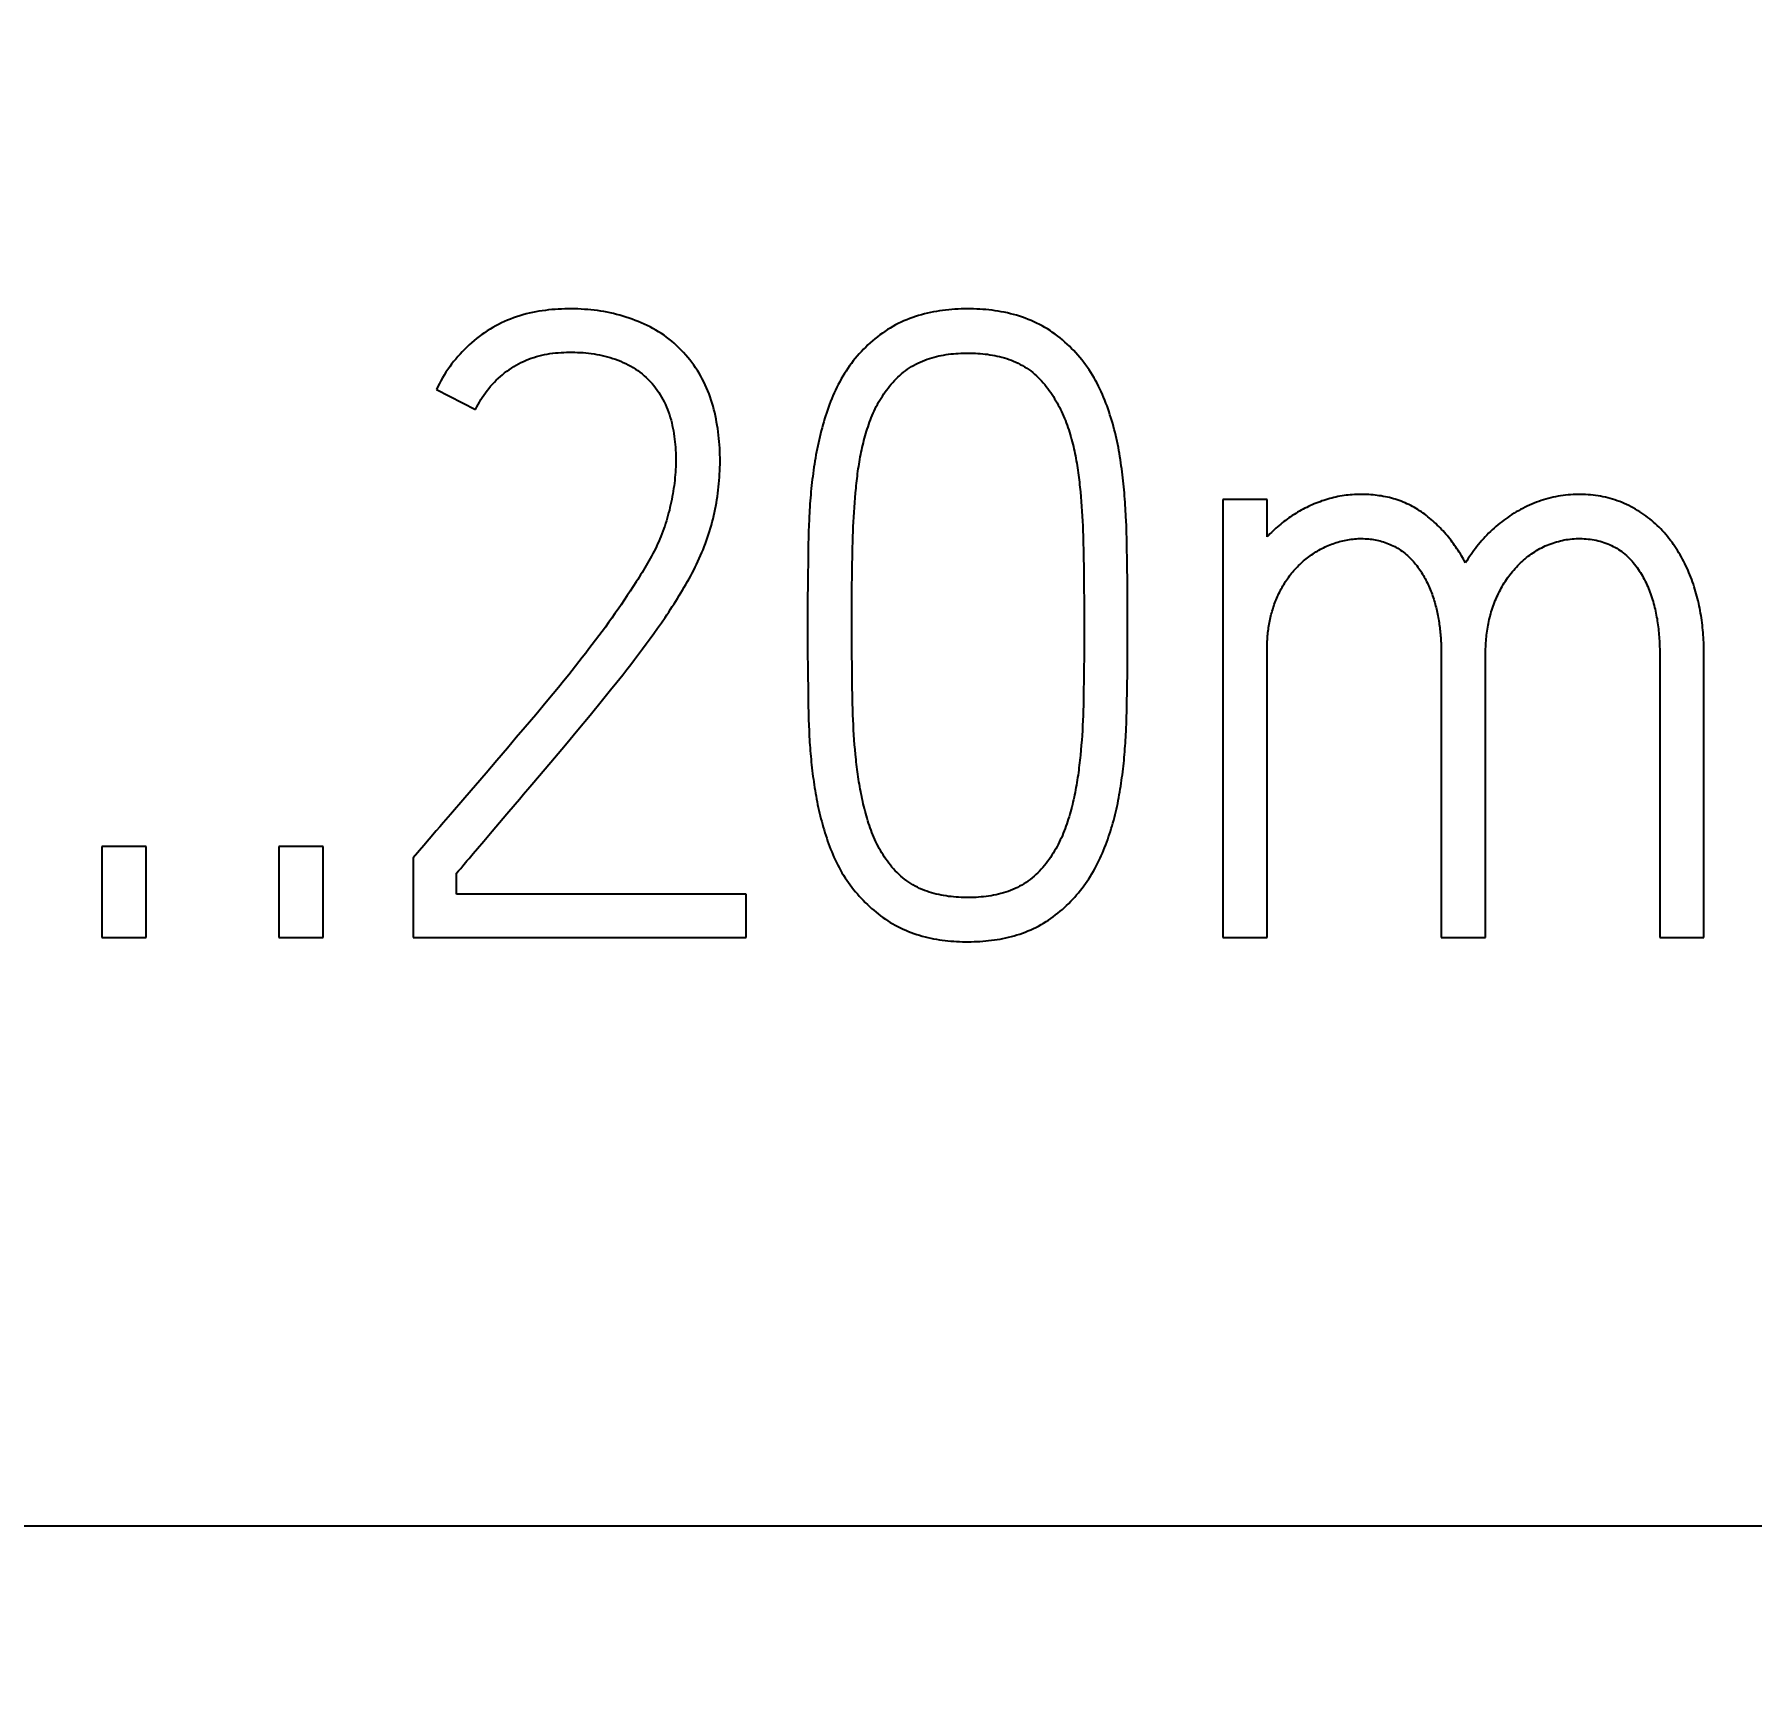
# Model space of a CAD drawing. Extents: x 0 to 420, y 0 to 297.
# Drawn here: x 129.882 to 134.553, y 158.083 to 162.617 of the extents above; entities that cross this region are included whole.
import ezdxf
from ezdxf.enums import TextEntityAlignment as Align

# ---------------------------------------------------------------- set-up
doc = ezdxf.new("R2010")
doc.units = 0
doc.header["$LTSCALE"] = 23.1
for name, color, linetype in [('10000_FRONT', 7, 'CONTINUOUS'), ('10100_DIM_FRONT', 7, 'CONTINUOUS'), ('10500_FRONT_LABELING', 7, 'CONTINUOUS')]:
    doc.layers.add(name, color=color, linetype=linetype)
doc.dimstyles.get("Standard").update_dxf_attribs({"dimtxt": 2.5, "dimasz": 2.5, "dimexe": 1.25, "dimexo": 0.625, "dimtad": 1, "dimcen": 2.5, "dimazin": 3, "dimtfac": 1, "dimtmove": 0, "dimatfit": 3})

# ---------------------------------------------------------------- blocks, each defined once
blk = doc.blocks.new('*D0')
at = {"layer": '10100_DIM_FRONT', "linetype": 'CONTINUOUS'}
for p, q in [((147.4005, 192.5601), (147.4005, 130.0621)), ((103.9005, 151.5111), (103.9005, 130.0621)), ((103.9005, 132.0621), (125.6505, 132.0621)), ((147.4005, 132.0621), (125.6505, 132.0621))]:
    blk.add_line(p, q, dxfattribs=at)
for points in [[(107.4005, 132.5621), (103.9005, 132.0621), (107.4005, 131.5621)], [(143.9005, 131.5621), (147.4005, 132.0621), (143.9005, 132.5621)]]:
    blk.add_solid(points, dxfattribs=at)
blk.add_text('43,5', height=3.5, dxfattribs=at).set_placement((121.6172, 132.9371), (131.3672, 132.9371), align=Align.FIT)
blk = doc.blocks.new('*D1')
at = {"layer": '10100_DIM_FRONT', "linetype": 'CONTINUOUS'}
for p, q in [((111.900486, 192.560113), (111.900486, 137.865388)), ((147.400486, 192.560113), (147.400486, 137.865388)), ((111.900486, 139.865388), (129.650486, 139.865388)), ((147.400486, 139.865388), (129.650486, 139.865388))]:
    blk.add_line(p, q, dxfattribs=at)
for points in [[(115.400486, 140.365388), (111.900486, 139.865388), (115.400486, 139.365388)], [(143.900486, 139.365388), (147.400486, 139.865388), (143.900486, 140.365388)]]:
    blk.add_solid(points, dxfattribs=at)
blk.add_text('35,5', height=3.5, dxfattribs=at).set_placement((125.819828, 140.740388), (135.319828, 140.740388), align=Align.FIT)

msp = doc.modelspace()

# ---------------------------------------------------------------- linework, layer by layer
at = {"layer": '10000_FRONT', "color": 7, "linetype": 'CONTINUOUS'}
msp.add_line((111.9005, 158.5611), (147.4005, 158.5611), dxfattribs=at)
at = {"layer": '10500_FRONT_LABELING', "color": 7, "linetype": 'CONTINUOUS'}
for p, q in [((130.9758, 161.6513), (131.0819, 161.597)), ((132.7255, 161.3857), (132.7268, 161.3725)), ((132.1121, 161.3306), (132.1131, 161.3437)), ((132.1131, 161.3437), (132.1141, 161.3568)), ((132.1141, 161.3568), (132.1153, 161.3699)), ((132.7268, 161.3725), (132.728, 161.3594)), ((132.728, 161.3594), (132.7291, 161.3462)), ((132.7291, 161.3462), (132.7301, 161.3331)), ((132.7301, 161.3331), (132.731, 161.3199)), ((133.1144, 161.3518), (133.1144, 160.1611)), ((133.2346, 161.3518), (133.1144, 161.3518)), ((133.2346, 161.2504), (133.2346, 161.3518)), ((132.1091, 161.2781), (132.1097, 161.2912)), ((132.1097, 161.2912), (132.1104, 161.3043)), ((132.1104, 161.3043), (132.1112, 161.3175)), ((132.1112, 161.3175), (132.1121, 161.3306)), ((132.731, 161.3199), (132.7318, 161.3067)), ((132.7318, 161.3067), (132.7325, 161.2934)), ((132.7325, 161.2934), (132.7331, 161.2802)), ((132.8519, 161.2789), (132.8513, 161.2955)), ((131.9872, 161.2479), (131.9868, 161.2312)), ((131.9876, 161.2646), (131.9872, 161.2479)), ((131.9882, 161.2814), (131.9876, 161.2646)), ((132.1077, 161.2387), (132.1081, 161.2518)), ((132.1081, 161.2518), (132.1085, 161.265)), ((132.1085, 161.265), (132.1091, 161.2781)), ((132.7331, 161.2802), (132.7337, 161.267)), ((132.7337, 161.267), (132.7342, 161.2537)), ((132.7342, 161.2537), (132.7348, 161.2338)), ((132.8524, 161.2624), (132.8519, 161.2789)), ((132.8529, 161.2458), (132.8524, 161.2624)), ((132.8534, 161.2209), (132.8529, 161.2458)), ((131.9862, 161.1977), (131.9855, 161.1307)), ((131.9868, 161.2312), (131.9862, 161.1977)), ((132.1063, 161.173), (132.1068, 161.1993)), ((132.1068, 161.1993), (132.1072, 161.219)), ((132.1072, 161.219), (132.1077, 161.2387)), ((132.7348, 161.2338), (132.7352, 161.214)), ((132.7352, 161.214), (132.7356, 161.1941)), ((132.7356, 161.1941), (132.7361, 161.1676)), ((132.8539, 161.1877), (132.8534, 161.2209)), ((132.1056, 161.1138), (132.106, 161.1467)), ((132.106, 161.1467), (132.1063, 161.173)), ((132.7361, 161.1676), (132.7365, 161.1344)), ((132.8546, 161.113), (132.8539, 161.1877)), ((131.5027, 161.1031), (131.4945, 161.0907)), ((131.5109, 161.1156), (131.5027, 161.1031)), ((131.5189, 161.1281), (131.5109, 161.1156)), ((131.9855, 161.1307), (131.9851, 161.072)), ((132.1054, 161.0875), (132.1056, 161.1138)), ((132.7365, 161.1344), (132.7367, 161.1079)), ((132.7367, 161.1079), (132.7369, 161.0814)), ((132.855, 161.0549), (132.8546, 161.113)), ((131.4693, 161.0538), (131.4608, 161.0416)), ((131.4778, 161.066), (131.4693, 161.0538)), ((131.4862, 161.0783), (131.4778, 161.066)), ((131.4945, 161.0907), (131.4862, 161.0783)), ((131.9851, 161.072), (131.985, 160.9958)), ((132.1052, 161.0283), (132.1053, 161.0612)), ((132.1053, 161.0612), (132.1054, 161.0875)), ((132.7369, 161.0814), (132.7371, 161.0549)), ((132.7371, 161.0549), (132.7371, 161.0284)), ((132.855, 161.0217), (132.855, 161.0549)), ((131.4348, 161.0053), (131.426, 160.9932)), ((131.4435, 161.0173), (131.4348, 161.0053)), ((131.4522, 161.0294), (131.4435, 161.0173)), ((131.4608, 161.0416), (131.4522, 161.0294)), ((131.5771, 161.0025), (131.5872, 161.0169)), ((131.5872, 161.0169), (131.5972, 161.0315)), ((132.1052, 160.9823), (132.1052, 161.0283)), ((132.7371, 161.0284), (132.7371, 160.9754)), ((132.8549, 160.9486), (132.855, 161.0217)), ((131.4083, 160.9694), (131.3993, 160.9575)), ((131.4172, 160.9813), (131.4083, 160.9694)), ((131.426, 160.9932), (131.4172, 160.9813)), ((131.5357, 160.9455), (131.5462, 160.9596)), ((131.5462, 160.9596), (131.5566, 160.9738)), ((131.5566, 160.9738), (131.5669, 160.9881)), ((131.5669, 160.9881), (131.5771, 161.0025)), ((131.985, 160.9958), (131.9851, 160.9412)), ((132.1053, 160.9552), (132.1052, 160.9823)), ((132.7371, 160.9754), (132.737, 160.9482)), ((131.3722, 160.9221), (131.363, 160.9104)), ((131.3813, 160.9339), (131.3722, 160.9221)), ((131.3903, 160.9457), (131.3813, 160.9339)), ((131.3993, 160.9575), (131.3903, 160.9457)), ((131.5038, 160.9034), (131.5145, 160.9173)), ((131.5145, 160.9173), (131.5251, 160.9314)), ((131.5251, 160.9314), (131.5357, 160.9455)), ((131.9851, 160.9412), (131.9855, 160.8866)), ((132.1055, 160.9282), (132.1053, 160.9552)), ((132.1057, 160.9012), (132.1055, 160.9282)), ((132.7368, 160.9211), (132.7366, 160.8939)), ((132.737, 160.9482), (132.7368, 160.9211)), ((132.8546, 160.8937), (132.8549, 160.9486)), ((133.2346, 160.1611), (133.2346, 160.9439)), ((133.7085, 160.9344), (133.7085, 160.1611)), ((133.8288, 160.1611), (133.8288, 160.9298)), ((134.3027, 160.9352), (134.3027, 160.1611)), ((134.423, 160.1611), (134.4229, 160.9365)), ((131.3353, 160.8756), (131.3213, 160.8583)), ((131.3446, 160.8872), (131.3353, 160.8756)), ((131.3538, 160.8988), (131.3446, 160.8872)), ((131.363, 160.9104), (131.3538, 160.8988)), ((131.4658, 160.8549), (131.4821, 160.8756)), ((131.4821, 160.8756), (131.493, 160.8894)), ((131.493, 160.8894), (131.5038, 160.9034)), ((131.9855, 160.8866), (131.9862, 160.8243)), ((132.1061, 160.8674), (132.1057, 160.9012)), ((132.1065, 160.8404), (132.1061, 160.8674)), ((132.7366, 160.8939), (132.7361, 160.86)), ((132.8539, 160.8308), (132.8546, 160.8937)), ((131.2929, 160.8239), (131.2739, 160.801)), ((131.3071, 160.841), (131.2929, 160.8239)), ((131.3213, 160.8583), (131.3071, 160.841)), ((131.4271, 160.8069), (131.4492, 160.8343)), ((131.4492, 160.8343), (131.4658, 160.8549)), ((131.9862, 160.8243), (131.9867, 160.7931)), ((132.1068, 160.8201), (132.1065, 160.8404)), ((132.1073, 160.7999), (132.1068, 160.8201)), ((132.7357, 160.8328), (132.7353, 160.8125)), ((132.7361, 160.86), (132.7357, 160.8328)), ((132.8534, 160.7994), (132.8539, 160.8308)), ((131.2739, 160.801), (131.2453, 160.7669)), ((131.3937, 160.766), (131.4271, 160.8069)), ((131.9867, 160.7931), (131.9872, 160.7698)), ((132.1078, 160.7796), (132.1073, 160.7999)), ((132.1083, 160.7661), (132.1078, 160.7796)), ((132.7345, 160.7785), (132.734, 160.765)), ((132.7349, 160.7921), (132.7345, 160.7785)), ((132.7353, 160.8125), (132.7349, 160.7921)), ((132.8525, 160.7602), (132.8529, 160.7759)), ((132.8529, 160.7759), (132.8534, 160.7994)), ((131.2167, 160.7328), (131.1927, 160.7044)), ((131.2453, 160.7669), (131.2167, 160.7328)), ((131.3262, 160.6848), (131.36, 160.7253)), ((131.36, 160.7253), (131.3937, 160.766)), ((131.9872, 160.7698), (131.9876, 160.7542)), ((131.9876, 160.7542), (131.9881, 160.7387)), ((131.9881, 160.7387), (131.9888, 160.7231)), ((132.1088, 160.7526), (132.1083, 160.7661)), ((132.1094, 160.7392), (132.1088, 160.7526)), ((132.1101, 160.7257), (132.1094, 160.7392)), ((132.1109, 160.7122), (132.1101, 160.7257)), ((132.7329, 160.7378), (132.7322, 160.7243)), ((132.7335, 160.7514), (132.7329, 160.7378)), ((132.734, 160.765), (132.7335, 160.7514)), ((132.852, 160.7445), (132.8525, 160.7602)), ((131.1927, 160.7044), (131.1687, 160.676)), ((131.2865, 160.6377), (131.3262, 160.6848)), ((132.1118, 160.6987), (132.1109, 160.7122)), ((132.1129, 160.6853), (132.1118, 160.6987)), ((132.114, 160.6718), (132.1129, 160.6853)), ((132.7293, 160.6836), (132.7281, 160.6701)), ((132.7304, 160.6972), (132.7293, 160.6836)), ((132.7313, 160.7107), (132.7304, 160.6972)), ((132.7322, 160.7243), (132.7313, 160.7107)), ((131.1398, 160.6421), (131.1108, 160.6082)), ((131.1687, 160.676), (131.1398, 160.6421)), ((132.1153, 160.6584), (132.114, 160.6718)), ((132.1167, 160.645), (132.1153, 160.6584)), ((131.1108, 160.6082), (131.0818, 160.5744)), ((131.0818, 160.5744), (131.0527, 160.5406)), ((131.1267, 160.4498), (131.1666, 160.4968)), ((131.1666, 160.4968), (131.1895, 160.5236)), ((131.1895, 160.5236), (131.2009, 160.5371)), ((130.9846, 160.462), (130.9749, 160.4507)), ((130.9943, 160.4732), (130.9846, 160.462)), ((131.104, 160.423), (131.1267, 160.4498)), ((130.0657, 160.4087), (130.0657, 160.1611)), ((130.1859, 160.4087), (130.0657, 160.4087)), ((130.1859, 160.1611), (130.1859, 160.4087)), ((130.5467, 160.4087), (130.5467, 160.1611)), ((130.6669, 160.4087), (130.5467, 160.4087)), ((130.6669, 160.1611), (130.6669, 160.4087)), ((130.9408, 160.4114), (130.9121, 160.378)), ((131.0755, 160.3894), (131.0869, 160.4028)), ((131.0869, 160.4028), (131.104, 160.423)), ((130.9121, 160.378), (130.9121, 160.1611)), ((131.0641, 160.3759), (131.0755, 160.3894)), ((131.03, 160.279), (131.03, 160.3356)), ((131.8176, 160.279), (131.03, 160.279)), ((131.8176, 160.1611), (131.8176, 160.279)), ((130.0657, 160.1611), (130.1859, 160.1611)), ((130.5467, 160.1611), (130.6669, 160.1611)), ((130.9121, 160.1611), (131.8176, 160.1611)), ((133.1144, 160.1611), (133.2346, 160.1611)), ((133.7085, 160.1611), (133.8288, 160.1611)), ((134.3027, 160.1611), (134.423, 160.1611))]:
    msp.add_line(p, q, dxfattribs=at)
for points in [[(131.5871, 161.8037), (131.5796, 161.8084), (131.5721, 161.8128), (131.5644, 161.8171), (131.5566, 161.8213), (131.5486, 161.8252), (131.5406, 161.829), (131.5324, 161.8326), (131.5242, 161.836), (131.5159, 161.8392), (131.5075, 161.8423), (131.4992, 161.8452), (131.4908, 161.848), (131.4823, 161.8506), (131.4738, 161.8531), (131.4653, 161.8554), (131.4568, 161.8576), (131.4482, 161.8596), (131.4395, 161.8614), (131.4309, 161.863), (131.4221, 161.8645), (131.4134, 161.8657), (131.4046, 161.8669), (131.3957, 161.8678), (131.3869, 161.8686), (131.378, 161.8692), (131.369, 161.8698), (131.3601, 161.8702), (131.3512, 161.8704), (131.3423, 161.8705), (131.3335, 161.8705), (131.3246, 161.8704), (131.3157, 161.8701), (131.3069, 161.8697), (131.2981, 161.8691), (131.2892, 161.8684), (131.2804, 161.8675), (131.2716, 161.8665), (131.2628, 161.8653), (131.2541, 161.8639), (131.2453, 161.8624), (131.2366, 161.8607), (131.2278, 161.8587), (131.2191, 161.8566), (131.2105, 161.8543), (131.2019, 161.8517), (131.1935, 161.849), (131.1851, 161.8461), (131.1768, 161.8429), (131.1686, 161.8396), (131.1605, 161.836), (131.1525, 161.8323), (131.1446, 161.8283), (131.1368, 161.8241), (131.129, 161.8198), (131.1214, 161.8152), (131.1138, 161.8105), (131.1063, 161.8055), (131.099, 161.8004), (131.0918, 161.7951), (131.0848, 161.7897), (131.0779, 161.7841), (131.0711, 161.7784), (131.0645, 161.7725), (131.058, 161.7665), (131.0517, 161.7603), (131.0455, 161.754), (131.0395, 161.7475), (131.0335, 161.7409), (131.0278, 161.7341), (131.0222, 161.7271), (131.0167, 161.7201), (131.0114, 161.7129), (131.0063, 161.7056), (131.0014, 161.6981), (130.9966, 161.6906), (130.9921, 161.683), (130.9877, 161.6752), (130.9836, 161.6674), (130.9796, 161.6594), (130.9758, 161.6513)], [(132.8513, 161.2955), (132.8509, 161.3038), (132.8505, 161.312), (132.85, 161.3203), (132.8495, 161.3286), (132.849, 161.3368), (132.8485, 161.3451), (132.8478, 161.3534), (132.8472, 161.3616), (132.8465, 161.3699), (132.8458, 161.3781), (132.845, 161.3864), (132.8441, 161.3946), (132.8433, 161.4028), (132.8423, 161.4111), (132.8414, 161.4193), (132.8404, 161.4275), (132.8393, 161.4358), (132.8382, 161.444), (132.837, 161.4522), (132.8358, 161.4604), (132.8344, 161.4686), (132.8331, 161.4768), (132.8316, 161.485), (132.8301, 161.4932), (132.8285, 161.5014), (132.8268, 161.5096), (132.825, 161.5177), (132.8231, 161.5259), (132.8212, 161.534), (132.8191, 161.5422), (132.817, 161.5503), (132.8147, 161.5585), (132.8124, 161.5666), (132.8099, 161.5747), (132.8074, 161.5827), (132.8048, 161.5907), (132.8021, 161.5987), (132.7993, 161.6066), (132.7963, 161.6145), (132.7933, 161.6223), (132.7901, 161.6301), (132.7868, 161.6378), (132.7834, 161.6455), (132.7799, 161.6531), (132.7762, 161.6607), (132.7723, 161.6682), (132.7683, 161.6756), (132.7641, 161.683), (132.7598, 161.6902), (132.7553, 161.6974), (132.7506, 161.7045), (132.7459, 161.7115), (132.741, 161.7183), (132.7359, 161.7251), (132.7308, 161.7317), (132.7255, 161.7382), (132.7201, 161.7446), (132.7146, 161.7509), (132.7089, 161.757), (132.7031, 161.7631), (132.6971, 161.769), (132.691, 161.7748), (132.6848, 161.7804), (132.6784, 161.7859), (132.6719, 161.7913), (132.6652, 161.7966), (132.6583, 161.8017), (132.6514, 161.8066), (132.6444, 161.8113), (132.6373, 161.8158), (132.6301, 161.8201), (132.6228, 161.8242), (132.6154, 161.8281), (132.6079, 161.8319), (132.6003, 161.8354), (132.5926, 161.8388), (132.5848, 161.842), (132.5769, 161.845), (132.569, 161.8478), (132.561, 161.8505), (132.5528, 161.853), (132.5447, 161.8553), (132.5364, 161.8574), (132.5282, 161.8593), (132.5199, 161.8611), (132.5116, 161.8627), (132.5033, 161.8642), (132.495, 161.8655), (132.4867, 161.8666), (132.4783, 161.8676), (132.4699, 161.8684), (132.4616, 161.8691), (132.4532, 161.8696), (132.4448, 161.8701), (132.4364, 161.8703), (132.4279, 161.8705), (132.4195, 161.8705), (132.411, 161.8705), (132.4025, 161.8702), (132.3941, 161.8699), (132.3856, 161.8694), (132.3772, 161.8688), (132.3688, 161.8681), (132.3604, 161.8672), (132.352, 161.8661), (132.3437, 161.8649), (132.3355, 161.8636), (132.3272, 161.8621), (132.319, 161.8604), (132.3109, 161.8586), (132.3028, 161.8566), (132.2947, 161.8544), (132.2867, 161.8521), (132.2787, 161.8496), (132.2707, 161.8469), (132.2628, 161.844), (132.255, 161.841), (132.2471, 161.8377), (132.2394, 161.8342), (132.2317, 161.8305), (132.2241, 161.8267), (132.2167, 161.8226), (132.2094, 161.8184), (132.2022, 161.814), (132.1951, 161.8094), (132.1882, 161.8047), (132.1814, 161.7997), (132.1747, 161.7947), (132.1681, 161.7894), (132.1616, 161.784), (132.1553, 161.7784), (132.149, 161.7727), (132.1429, 161.7668), (132.1369, 161.7607), (132.1311, 161.7546), (132.1254, 161.7483), (132.1199, 161.7419), (132.1145, 161.7354), (132.1092, 161.7288), (132.1041, 161.7221), (132.0991, 161.7153), (132.0943, 161.7084), (132.0896, 161.7014), (132.085, 161.6943), (132.0806, 161.6871), (132.0764, 161.6798), (132.0722, 161.6723), (132.0683, 161.6648), (132.0645, 161.6573), (132.0608, 161.6496), (132.0573, 161.642), (132.0539, 161.6343), (132.0507, 161.6265), (132.0476, 161.6187), (132.0446, 161.6109), (132.0417, 161.603), (132.0389, 161.5951), (132.0362, 161.5872), (132.0337, 161.5792), (132.0312, 161.5712), (132.0288, 161.5632), (132.0264, 161.5551), (132.0242, 161.547), (132.022, 161.5389), (132.0199, 161.5308), (132.0179, 161.5226)], [(131.5972, 161.0315), (131.6022, 161.0388), (131.6071, 161.0461), (131.612, 161.0535), (131.6168, 161.0608), (131.6217, 161.0683), (131.6264, 161.0757), (131.6312, 161.0832), (131.6359, 161.0907), (131.6405, 161.0982), (131.6451, 161.1058), (131.6496, 161.1134), (131.654, 161.1211), (131.6584, 161.1287), (131.6627, 161.1364), (131.6669, 161.1441), (131.671, 161.1519), (131.6751, 161.1597), (131.679, 161.1676), (131.6828, 161.1755), (131.6866, 161.1834), (131.6902, 161.1914), (131.6938, 161.1994), (131.6972, 161.2075), (131.7005, 161.2156), (131.7038, 161.2238), (131.7069, 161.232), (131.7099, 161.2403), (131.7128, 161.2486), (131.7156, 161.2569), (131.7183, 161.2654), (131.7208, 161.2738), (131.7232, 161.2824), (131.7255, 161.291), (131.7277, 161.2996), (131.7297, 161.3082), (131.7316, 161.3169), (131.7334, 161.3255), (131.7351, 161.3342), (131.7367, 161.3429), (131.7382, 161.3516), (131.7395, 161.3603), (131.7407, 161.369), (131.7419, 161.3777), (131.7429, 161.3864), (131.7438, 161.3951), (131.7445, 161.4039), (131.7452, 161.4126), (131.7457, 161.4214), (131.7462, 161.4302), (131.7465, 161.4389), (131.7467, 161.4477), (131.7468, 161.4565), (131.7468, 161.4653), (131.7466, 161.4741), (131.7463, 161.483), (131.7459, 161.4918), (131.7454, 161.5007), (131.7446, 161.5095), (131.7438, 161.5184), (131.7428, 161.5272), (131.7417, 161.536), (131.7404, 161.5448), (131.739, 161.5536), (131.7375, 161.5623), (131.7359, 161.571), (131.7341, 161.5797), (131.7322, 161.5883), (131.7301, 161.5969), (131.7278, 161.6055), (131.7253, 161.614), (131.7227, 161.6225), (131.7198, 161.6309), (131.7168, 161.6392), (131.7135, 161.6476), (131.71, 161.6558), (131.7063, 161.6639), (131.7024, 161.6719), (131.6983, 161.6798), (131.6941, 161.6876), (131.6897, 161.6952), (131.6851, 161.7028), (131.6803, 161.7102), (131.6753, 161.7174), (131.6701, 161.7245), (131.6647, 161.7315), (131.6591, 161.7383), (131.6533, 161.745), (131.6473, 161.7516), (131.6412, 161.7581), (131.635, 161.7645), (131.6286, 161.7708), (131.6221, 161.7768), (131.6154, 161.7827), (131.6086, 161.7883), (131.6016, 161.7937), (131.5944, 161.7988), (131.5871, 161.8037)], [(131.0819, 161.597), (131.0852, 161.6039), (131.0887, 161.6106), (131.0923, 161.6171), (131.0961, 161.6236), (131.1001, 161.6299), (131.1043, 161.6362), (131.1087, 161.6422), (131.1132, 161.6482), (131.1179, 161.6541), (131.1227, 161.6599), (131.1278, 161.6655), (131.1329, 161.671), (131.1383, 161.6764), (131.1438, 161.6816), (131.1494, 161.6866), (131.1551, 161.6915), (131.1609, 161.6962), (131.1669, 161.7008), (131.173, 161.7051), (131.1792, 161.7093), (131.1855, 161.7134), (131.192, 161.7172), (131.1986, 161.7209), (131.2053, 161.7244), (131.2122, 161.7277), (131.2191, 161.7308), (131.2261, 161.7336), (131.2331, 161.7362), (131.2402, 161.7386), (131.2474, 161.7408), (131.2547, 161.7427), (131.262, 161.7445), (131.2693, 161.7461), (131.2767, 161.7475), (131.2842, 161.7487), (131.2917, 161.7497), (131.2992, 161.7506), (131.3067, 161.7513), (131.3143, 161.7518), (131.3218, 161.7522), (131.3293, 161.7525), (131.3368, 161.7527), (131.3443, 161.7527), (131.3518, 161.7526), (131.3592, 161.7523), (131.3667, 161.752), (131.3742, 161.7515), (131.3816, 161.7508), (131.3891, 161.75), (131.3965, 161.7491), (131.404, 161.748), (131.4114, 161.7468), (131.4188, 161.7454), (131.4262, 161.7438), (131.4336, 161.7421), (131.441, 161.7402), (131.4483, 161.7381), (131.4555, 161.7359), (131.4626, 161.7334), (131.4697, 161.7308), (131.4767, 161.7281), (131.4836, 161.7251), (131.4904, 161.7219), (131.4971, 161.7185), (131.5038, 161.7149), (131.5103, 161.711), (131.5167, 161.7069), (131.523, 161.7027), (131.529, 161.6982), (131.5349, 161.6936), (131.5406, 161.6887), (131.5462, 161.6837), (131.5516, 161.6785), (131.5568, 161.6731), (131.5618, 161.6675), (131.5667, 161.6618), (131.5713, 161.6558), (131.5758, 161.6497), (131.5801, 161.6434), (131.5841, 161.637), (131.5879, 161.6305), (131.5916, 161.624), (131.595, 161.6173), (131.5982, 161.6105), (131.6013, 161.6036), (131.6042, 161.5966), (131.6068, 161.5895), (131.6092, 161.5823), (131.6115, 161.5751), (131.6135, 161.5678), (131.6154, 161.5606), (131.617, 161.5533), (131.6186, 161.5459), (131.6199, 161.5386), (131.6212, 161.5312), (131.6223, 161.5238), (131.6233, 161.5164), (131.6241, 161.5089), (131.6249, 161.5015), (131.6255, 161.494), (131.6259, 161.4865), (131.6263, 161.4789), (131.6265, 161.4714), (131.6266, 161.4639), (131.6265, 161.4563), (131.6264, 161.4488), (131.6262, 161.4413), (131.6259, 161.4338), (131.6254, 161.4264), (131.6249, 161.4189), (131.6242, 161.4115), (131.6235, 161.404), (131.6226, 161.3966), (131.6217, 161.3892), (131.6206, 161.3819), (131.6195, 161.3745), (131.6182, 161.3672), (131.6169, 161.3598), (131.6154, 161.3525), (131.6139, 161.3452), (131.6123, 161.3379), (131.6106, 161.3306), (131.6089, 161.3233), (131.607, 161.3161), (131.6051, 161.3088), (131.6031, 161.3016), (131.601, 161.2944), (131.5988, 161.2872), (131.5964, 161.28), (131.594, 161.2729), (131.5915, 161.2658), (131.5888, 161.2589), (131.586, 161.2519), (131.5832, 161.2451), (131.5802, 161.2382), (131.5771, 161.2315), (131.574, 161.2247), (131.5708, 161.2181), (131.5674, 161.2114), (131.564, 161.2048), (131.5606, 161.1983), (131.557, 161.1918), (131.5534, 161.1853), (131.5498, 161.1788), (131.5461, 161.1724), (131.5423, 161.166), (131.5385, 161.1596), (131.5347, 161.1533), (131.5308, 161.147), (131.5269, 161.1406), (131.5229, 161.1344), (131.5189, 161.1281)], [(132.1153, 161.3699), (132.1166, 161.383), (132.1172, 161.3896), (132.1179, 161.3961), (132.1187, 161.4027), (132.1195, 161.4092), (132.1203, 161.4158), (132.1211, 161.4223), (132.122, 161.4288), (132.1229, 161.4354), (132.1239, 161.4419), (132.1249, 161.4484), (132.126, 161.4549), (132.1271, 161.4613), (132.1283, 161.4678), (132.1296, 161.4742), (132.1309, 161.4807), (132.1322, 161.4871), (132.1336, 161.4934), (132.1351, 161.4998), (132.1367, 161.5061), (132.1383, 161.5125), (132.1399, 161.5188), (132.1416, 161.5251), (132.1434, 161.5313), (132.1453, 161.5376), (132.1472, 161.5438), (132.1493, 161.55), (132.1513, 161.5562), (132.1535, 161.5624), (132.1558, 161.5685), (132.1582, 161.5746), (132.1607, 161.5807), (132.1633, 161.5867), (132.166, 161.5927), (132.1688, 161.5987), (132.1717, 161.6046), (132.1748, 161.6105), (132.1781, 161.6164), (132.1814, 161.6222), (132.1849, 161.6279), (132.1885, 161.6335), (132.1922, 161.639), (132.196, 161.6445), (132.1999, 161.6498), (132.204, 161.6551), (132.2081, 161.6603), (132.2124, 161.6654), (132.2168, 161.6704), (132.2213, 161.6753), (132.226, 161.6801), (132.2308, 161.6848), (132.2357, 161.6894), (132.2407, 161.6938), (132.2459, 161.698), (132.2511, 161.7021), (132.2565, 161.7061), (132.2619, 161.7099), (132.2675, 161.7135), (132.2732, 161.7169), (132.279, 161.7201), (132.285, 161.7232), (132.2911, 161.726), (132.2973, 161.7287), (132.3035, 161.7312), (132.3098, 161.7335), (132.3161, 161.7356), (132.3225, 161.7376), (132.3289, 161.7393), (132.3353, 161.741), (132.3418, 161.7424), (132.3483, 161.7438), (132.3549, 161.745), (132.3615, 161.746), (132.3681, 161.747), (132.3748, 161.7478), (132.3814, 161.7485), (132.3881, 161.7491), (132.3948, 161.7495), (132.4015, 161.7499), (132.4081, 161.7501), (132.4148, 161.7503), (132.4214, 161.7503), (132.4281, 161.7502), (132.4347, 161.7501), (132.4413, 161.7498), (132.4479, 161.7495), (132.4545, 161.749), (132.4611, 161.7484), (132.4677, 161.7477), (132.4743, 161.7469), (132.4809, 161.7459), (132.4874, 161.7448), (132.494, 161.7436), (132.5005, 161.7422), (132.5071, 161.7406), (132.5136, 161.7389), (132.5201, 161.7371), (132.5265, 161.7351), (132.5328, 161.7329), (132.5391, 161.7306), (132.5453, 161.728), (132.5514, 161.7254), (132.5574, 161.7225), (132.5634, 161.7195), (132.5693, 161.7163), (132.5751, 161.7129), (132.5808, 161.7093), (132.5863, 161.7055), (132.5918, 161.7016), (132.5971, 161.6975), (132.6023, 161.6932), (132.6073, 161.6888), (132.6121, 161.6843), (132.6168, 161.6795), (132.6214, 161.6747), (132.6258, 161.6697), (132.6301, 161.6645), (132.6342, 161.6592), (132.6383, 161.6539), (132.6422, 161.6484), (132.6461, 161.643), (132.6498, 161.6374), (132.6534, 161.6318), (132.6569, 161.6261), (132.6604, 161.6204), (132.6636, 161.6146), (132.6668, 161.6088), (132.6699, 161.6029), (132.6729, 161.597), (132.6757, 161.591), (132.6785, 161.5849), (132.6811, 161.5788), (132.6837, 161.5727), (132.6861, 161.5665), (132.6885, 161.5602), (132.6908, 161.5539), (132.693, 161.5476), (132.6951, 161.5412), (132.6972, 161.5349), (132.6991, 161.5285), (132.701, 161.5221), (132.7028, 161.5157), (132.7045, 161.5093), (132.7062, 161.5028), (132.7077, 161.4964)], [(132.0179, 161.5226), (132.016, 161.5144), (132.0142, 161.5062), (132.0124, 161.498), (132.0107, 161.4897), (132.0091, 161.4814), (132.0076, 161.4731), (132.0062, 161.4648), (132.0048, 161.4565), (132.0034, 161.4482), (132.0022, 161.4399), (132.001, 161.4316), (131.9999, 161.4232), (131.9988, 161.4149), (131.9977, 161.4066), (131.9968, 161.3983), (131.9958, 161.3899), (131.995, 161.3816), (131.9941, 161.3733), (131.9934, 161.3649), (131.9926, 161.3566), (131.992, 161.3482), (131.9913, 161.3399), (131.9907, 161.3315), (131.9902, 161.3232), (131.9897, 161.3148), (131.9893, 161.3065), (131.9889, 161.2981), (131.9882, 161.2814)], [(132.7077, 161.4964), (132.7092, 161.4899), (132.7107, 161.4835), (132.7121, 161.477), (132.7134, 161.4705), (132.7146, 161.4641), (132.7158, 161.4576), (132.7169, 161.4511), (132.718, 161.4446), (132.719, 161.438), (132.7199, 161.4315), (132.7208, 161.425), (132.7217, 161.4184), (132.7225, 161.4119), (132.7233, 161.4054), (132.7241, 161.3988), (132.7248, 161.3922), (132.7255, 161.3857)], [(133.7746, 161.1797), (133.7718, 161.1846), (133.769, 161.1895), (133.7662, 161.1944), (133.7633, 161.1992), (133.7603, 161.204), (133.7573, 161.2087), (133.7543, 161.2134), (133.7512, 161.2181), (133.748, 161.2227), (133.7448, 161.2273), (133.7416, 161.2318), (133.7382, 161.2363), (133.7349, 161.2407), (133.7314, 161.2452), (133.7279, 161.2495), (133.7244, 161.2538), (133.7208, 161.2581), (133.7171, 161.2623), (133.7133, 161.2665), (133.7095, 161.2706), (133.7057, 161.2747), (133.7017, 161.2787), (133.6977, 161.2827), (133.6936, 161.2866), (133.6895, 161.2905), (133.6853, 161.2943), (133.681, 161.298), (133.6767, 161.3016), (133.6723, 161.3052), (133.6679, 161.3086), (133.6634, 161.312), (133.6589, 161.3153), (133.6543, 161.3185), (133.6496, 161.3216), (133.6449, 161.3246), (133.6401, 161.3275), (133.6352, 161.3303), (133.6303, 161.333), (133.6253, 161.3356), (133.6202, 161.3382), (133.6151, 161.3406), (133.6099, 161.3429), (133.6047, 161.3451), (133.5994, 161.3471), (133.5941, 161.3491), (133.5888, 161.3509), (133.5834, 161.3526), (133.5781, 161.3542), (133.5727, 161.3557), (133.5672, 161.3571), (133.5618, 161.3583), (133.5563, 161.3595), (133.5508, 161.3606), (133.5452, 161.3616), (133.5396, 161.3624), (133.5341, 161.3632), (133.5284, 161.3639), (133.5228, 161.3645), (133.5171, 161.365), (133.5115, 161.3654), (133.5059, 161.3656), (133.5002, 161.3658), (133.4946, 161.366), (133.4889, 161.366), (133.4833, 161.3659), (133.4777, 161.3657), (133.4721, 161.3655), (133.4665, 161.3651), (133.4609, 161.3647), (133.4553, 161.3641), (133.4497, 161.3635), (133.4441, 161.3627), (133.4385, 161.3619), (133.4329, 161.3609), (133.4273, 161.3598), (133.4218, 161.3587), (133.4163, 161.3574), (133.4108, 161.3561), (133.4053, 161.3546), (133.3999, 161.3531), (133.3945, 161.3515), (133.3892, 161.3498), (133.3839, 161.348), (133.3786, 161.3461), (133.3733, 161.3441), (133.3681, 161.3421), (133.3629, 161.34), (133.3577, 161.3378), (133.3526, 161.3355), (133.3475, 161.3331), (133.3424, 161.3307), (133.3374, 161.3281), (133.3324, 161.3255), (133.3274, 161.3228), (133.3225, 161.32), (133.3176, 161.3172), (133.3128, 161.3142), (133.308, 161.3112), (133.3033, 161.3082), (133.2986, 161.305), (133.294, 161.3018), (133.2894, 161.2986), (133.2849, 161.2952), (133.2805, 161.2918), (133.2761, 161.2884), (133.2717, 161.2848), (133.2674, 161.2813), (133.2631, 161.2776), (133.2589, 161.2739), (133.2547, 161.2701), (133.2506, 161.2663), (133.2466, 161.2624), (133.2425, 161.2585), (133.2385, 161.2545), (133.2346, 161.2504)], [(134.4229, 160.9365), (134.4228, 160.9433), (134.4227, 160.95), (134.4225, 160.9568), (134.4222, 160.9635), (134.4219, 160.9702), (134.4215, 160.9769), (134.421, 160.9836), (134.4205, 160.9903), (134.4199, 160.997), (134.4193, 161.0037), (134.4185, 161.0103), (134.4177, 161.0169), (134.4169, 161.0236), (134.4159, 161.0302), (134.4149, 161.0368), (134.4138, 161.0434), (134.4126, 161.05), (134.4114, 161.0565), (134.41, 161.0631), (134.4086, 161.0696), (134.4071, 161.0761), (134.4055, 161.0826), (134.4039, 161.0891), (134.4021, 161.0956), (134.4003, 161.1021), (134.3983, 161.1085), (134.3963, 161.115), (134.3942, 161.1214), (134.392, 161.1278), (134.3897, 161.1342), (134.3873, 161.1405), (134.3848, 161.1469), (134.3822, 161.1531), (134.3796, 161.1594), (134.3768, 161.1656), (134.374, 161.1717), (134.371, 161.1778), (134.368, 161.1838), (134.3648, 161.1898), (134.3616, 161.1957), (134.3583, 161.2016), (134.3549, 161.2074), (134.3513, 161.2132), (134.3477, 161.2189), (134.3439, 161.2245), (134.3401, 161.2301), (134.3361, 161.2356), (134.332, 161.241), (134.3278, 161.2464), (134.3236, 161.2517), (134.3192, 161.2569), (134.3147, 161.262), (134.3102, 161.2671), (134.3055, 161.272), (134.3008, 161.2768), (134.2959, 161.2815), (134.291, 161.2861), (134.286, 161.2906), (134.2809, 161.2949), (134.2757, 161.2992), (134.2705, 161.3034), (134.2651, 161.3074), (134.2596, 161.3113), (134.254, 161.3152), (134.2484, 161.3189), (134.2426, 161.3224), (134.2367, 161.3259), (134.2307, 161.3292), (134.2247, 161.3325), (134.2186, 161.3355), (134.2124, 161.3384), (134.2062, 161.3412), (134.2, 161.3438), (134.1937, 161.3463), (134.1873, 161.3486), (134.1809, 161.3508), (134.1745, 161.3529), (134.168, 161.3547), (134.1615, 161.3565), (134.1549, 161.3581), (134.1482, 161.3595), (134.1415, 161.3608), (134.1348, 161.362), (134.128, 161.363), (134.1212, 161.3638), (134.1144, 161.3646), (134.1076, 161.3651), (134.1008, 161.3655), (134.094, 161.3658), (134.0872, 161.366), (134.0805, 161.366), (134.0737, 161.3658), (134.0669, 161.3655), (134.0601, 161.3651), (134.0533, 161.3646), (134.0465, 161.3639), (134.0398, 161.363), (134.033, 161.362), (134.0262, 161.3609), (134.0195, 161.3596), (134.0128, 161.3582), (134.0062, 161.3567), (133.9996, 161.355), (133.9931, 161.3532), (133.9866, 161.3512), (133.9801, 161.3491), (133.9737, 161.3469), (133.9673, 161.3446), (133.961, 161.3421), (133.9548, 161.3395), (133.9485, 161.3368), (133.9423, 161.334), (133.9362, 161.3311), (133.9301, 161.328), (133.924, 161.3248), (133.9181, 161.3215), (133.9121, 161.3181), (133.9063, 161.3146), (133.9005, 161.311), (133.8948, 161.3073), (133.8892, 161.3035), (133.8836, 161.2997), (133.8782, 161.2957), (133.8728, 161.2916), (133.8674, 161.2874), (133.8622, 161.2831), (133.857, 161.2787), (133.8519, 161.2743), (133.8469, 161.2697), (133.842, 161.265), (133.8371, 161.2602), (133.8323, 161.2553), (133.8276, 161.2504), (133.823, 161.2454), (133.8185, 161.2402), (133.814, 161.2351), (133.8097, 161.2298), (133.8055, 161.2245), (133.8013, 161.2191), (133.7972, 161.2137), (133.7932, 161.2082), (133.7893, 161.2026), (133.7855, 161.197), (133.7818, 161.1913), (133.7781, 161.1855), (133.7746, 161.1797)], [(133.2346, 160.9439), (133.2346, 160.9486), (133.2347, 160.9532), (133.2348, 160.9579), (133.235, 160.9625), (133.2352, 160.9671), (133.2355, 160.9717), (133.2358, 160.9763), (133.2361, 160.9809), (133.2366, 160.9855), (133.237, 160.9901), (133.2375, 160.9947), (133.2381, 160.9993), (133.2388, 161.0038), (133.2395, 161.0084), (133.2402, 161.0129), (133.241, 161.0174), (133.2419, 161.0219), (133.2428, 161.0264), (133.2438, 161.0309), (133.2449, 161.0354), (133.246, 161.0399), (133.2473, 161.0443), (133.2485, 161.0488), (133.2499, 161.0532), (133.2513, 161.0576), (133.2528, 161.0621), (133.2543, 161.0665), (133.256, 161.0708), (133.2576, 161.0752), (133.2594, 161.0795), (133.2612, 161.0838), (133.2631, 161.0881), (133.265, 161.0923), (133.267, 161.0965), (133.2691, 161.1007), (133.2712, 161.1048), (133.2733, 161.1089), (133.2756, 161.113), (133.2779, 161.117), (133.2802, 161.121), (133.2826, 161.125), (133.2851, 161.1289), (133.2877, 161.1328), (133.2903, 161.1366), (133.293, 161.1404), (133.2957, 161.1441), (133.2986, 161.1479), (133.3015, 161.1515), (133.3045, 161.1551), (133.3075, 161.1587), (133.3106, 161.1622), (133.3138, 161.1657), (133.317, 161.169), (133.3203, 161.1723), (133.3236, 161.1756), (133.327, 161.1787), (133.3304, 161.1819), (133.3339, 161.1849), (133.3375, 161.1879), (133.341, 161.1908), (133.3447, 161.1937), (133.3484, 161.1965), (133.3521, 161.1993), (133.3559, 161.2019), (133.3597, 161.2045), (133.3637, 161.2071), (133.3676, 161.2096), (133.3716, 161.212), (133.3757, 161.2143), (133.3798, 161.2166), (133.384, 161.2188), (133.3882, 161.2209), (133.3924, 161.2229), (133.3966, 161.2249), (133.4009, 161.2267), (133.4052, 161.2285), (133.4095, 161.2302), (133.4139, 161.2319), (133.4183, 161.2334), (133.4227, 161.2349), (133.4271, 161.2362), (133.4316, 161.2375), (133.4361, 161.2388), (133.4406, 161.2399), (133.4452, 161.2409), (133.4498, 161.2419), (133.4544, 161.2427), (133.459, 161.2435), (133.4637, 161.2441), (133.4684, 161.2446), (133.4731, 161.245), (133.4777, 161.2454), (133.4824, 161.2456), (133.487, 161.2457), (133.4917, 161.2457), (133.4963, 161.2457), (133.501, 161.2455), (133.5056, 161.2452), (133.5103, 161.2449), (133.5149, 161.2444), (133.5195, 161.2438), (133.5241, 161.2432), (133.5287, 161.2424), (133.5333, 161.2415), (133.5379, 161.2404), (133.5425, 161.2393), (133.5471, 161.2381), (133.5516, 161.2367), (133.556, 161.2352), (133.5605, 161.2336), (133.5648, 161.2319), (133.5691, 161.2301), (133.5734, 161.2282), (133.5776, 161.2262), (133.5817, 161.224), (133.5858, 161.2217), (133.5899, 161.2194), (133.5939, 161.2169), (133.5978, 161.2143), (133.6017, 161.2116), (133.6055, 161.2088), (133.6092, 161.2059), (133.6128, 161.2029), (133.6163, 161.1998), (133.6197, 161.1967), (133.6231, 161.1934), (133.6263, 161.1901), (133.6296, 161.1867), (133.6327, 161.1832), (133.6357, 161.1796), (133.6387, 161.176), (133.6417, 161.1723), (133.6445, 161.1685), (133.6472, 161.1647), (133.6499, 161.1609), (133.6525, 161.157), (133.655, 161.1531), (133.6575, 161.1492), (133.6599, 161.1452), (133.6622, 161.1411), (133.6644, 161.1371), (133.6666, 161.133), (133.6687, 161.1288), (133.6708, 161.1246), (133.6727, 161.1204), (133.6747, 161.1162), (133.6765, 161.1119), (133.6783, 161.1076), (133.6801, 161.1032), (133.6818, 161.0989), (133.6834, 161.0945), (133.6849, 161.09), (133.6864, 161.0856), (133.6879, 161.0812), (133.6892, 161.0767), (133.6906, 161.0723), (133.6918, 161.0678), (133.693, 161.0633), (133.6942, 161.0588), (133.6953, 161.0543), (133.6963, 161.0498), (133.6973, 161.0453), (133.6983, 161.0407), (133.6992, 161.0362), (133.7, 161.0316), (133.7008, 161.0271), (133.7016, 161.0225), (133.7023, 161.0179), (133.703, 161.0134), (133.7036, 161.0088), (133.7042, 161.0042), (133.7048, 160.9996), (133.7053, 160.995), (133.7057, 160.9903), (133.7062, 160.9857), (133.7066, 160.9811), (133.7069, 160.9764), (133.7072, 160.9718), (133.7075, 160.9671), (133.7078, 160.9625), (133.708, 160.9578), (133.7081, 160.9531), (133.7083, 160.9485), (133.7084, 160.9438), (133.7085, 160.9391), (133.7085, 160.9344)], [(133.8288, 160.9298), (133.8288, 160.9352), (133.8289, 160.9406), (133.829, 160.946), (133.8292, 160.9514), (133.8295, 160.9568), (133.8298, 160.9621), (133.8302, 160.9675), (133.8306, 160.9728), (133.8311, 160.9782), (133.8317, 160.9835), (133.8323, 160.9888), (133.833, 160.9941), (133.8338, 160.9994), (133.8347, 161.0047), (133.8356, 161.0099), (133.8366, 161.0152), (133.8377, 161.0204), (133.8389, 161.0256), (133.8401, 161.0308), (133.8415, 161.036), (133.8429, 161.0412), (133.8444, 161.0464), (133.846, 161.0515), (133.8477, 161.0566), (133.8494, 161.0618), (133.8513, 161.0669), (133.8533, 161.0719), (133.8553, 161.077), (133.8574, 161.082), (133.8596, 161.087), (133.8619, 161.0919), (133.8642, 161.0968), (133.8666, 161.1017), (133.8691, 161.1065), (133.8717, 161.1112), (133.8743, 161.1159), (133.877, 161.1206), (133.8798, 161.1252), (133.8827, 161.1298), (133.8857, 161.1343), (133.8887, 161.1388), (133.8919, 161.1432), (133.8952, 161.1475), (133.8985, 161.1518), (133.9019, 161.1561), (133.9055, 161.1602), (133.9091, 161.1643), (133.9127, 161.1684), (133.9165, 161.1723), (133.9203, 161.1762), (133.9242, 161.18), (133.9282, 161.1837), (133.9322, 161.1873), (133.9363, 161.1908), (133.9405, 161.1943), (133.9448, 161.1976), (133.9491, 161.2009), (133.9535, 161.2041), (133.958, 161.2071), (133.9626, 161.2101), (133.9672, 161.213), (133.972, 161.2158), (133.9768, 161.2184), (133.9816, 161.221), (133.9865, 161.2234), (133.9914, 161.2257), (133.9964, 161.2278), (134.0014, 161.2299), (134.0065, 161.2318), (134.0116, 161.2336), (134.0167, 161.2353), (134.0219, 161.2369), (134.0271, 161.2383), (134.0324, 161.2397), (134.0377, 161.2409), (134.0431, 161.242), (134.0485, 161.2429), (134.0539, 161.2437), (134.0594, 161.2444), (134.0648, 161.2449), (134.0702, 161.2453), (134.0757, 161.2456), (134.0811, 161.2457), (134.0865, 161.2457), (134.092, 161.2456), (134.0974, 161.2454), (134.1028, 161.245), (134.1083, 161.2445), (134.1137, 161.2439), (134.1191, 161.2431), (134.1245, 161.2422), (134.1299, 161.2411), (134.1353, 161.2399), (134.1405, 161.2386), (134.1458, 161.2371), (134.151, 161.2354), (134.1561, 161.2336), (134.1612, 161.2316), (134.1662, 161.2295), (134.1711, 161.2272), (134.176, 161.2247), (134.1809, 161.2221), (134.1856, 161.2194), (134.1903, 161.2165), (134.1948, 161.2134), (134.1992, 161.2103), (134.2035, 161.207), (134.2077, 161.2035), (134.2118, 161.2), (134.2158, 161.1963), (134.2197, 161.1924), (134.2235, 161.1885), (134.2272, 161.1845), (134.2307, 161.1803), (134.2342, 161.1761), (134.2375, 161.1718), (134.2408, 161.1674), (134.2439, 161.1629), (134.2469, 161.1584), (134.2499, 161.1539), (134.2527, 161.1493), (134.2554, 161.1446), (134.258, 161.1398), (134.2606, 161.1351), (134.263, 161.1302), (134.2654, 161.1253), (134.2677, 161.1204), (134.2699, 161.1154), (134.272, 161.1104), (134.274, 161.1053), (134.276, 161.1002), (134.2778, 161.0951), (134.2796, 161.09), (134.2813, 161.0848), (134.2829, 161.0796), (134.2845, 161.0745), (134.2859, 161.0693), (134.2873, 161.0641), (134.2886, 161.0588), (134.2899, 161.0536), (134.2911, 161.0483), (134.2922, 161.043), (134.2932, 161.0378), (134.2942, 161.0324), (134.2952, 161.0271), (134.296, 161.0218), (134.2968, 161.0164), (134.2976, 161.0111), (134.2983, 161.0057), (134.2989, 161.0003), (134.2995, 160.9949), (134.3001, 160.9895), (134.3005, 160.9841), (134.301, 160.9787), (134.3013, 160.9733), (134.3017, 160.9679), (134.302, 160.9624), (134.3022, 160.957), (134.3024, 160.9515), (134.3025, 160.9461), (134.3026, 160.9407), (134.3027, 160.9352)], [(132.7929, 160.4051), (132.7958, 160.4125), (132.7985, 160.4198), (132.8012, 160.4272), (132.8037, 160.4346), (132.8062, 160.4421), (132.8086, 160.4496), (132.8109, 160.4571), (132.8132, 160.4646), (132.8153, 160.4722), (132.8174, 160.4797), (132.8194, 160.4873), (132.8213, 160.495), (132.8232, 160.5026), (132.825, 160.5103), (132.8267, 160.518), (132.8283, 160.5257), (132.8298, 160.5335), (132.8313, 160.5413), (132.8327, 160.549), (132.8341, 160.5568), (132.8354, 160.5646), (132.8366, 160.5724), (132.8378, 160.5802), (132.8389, 160.588), (132.84, 160.5958), (132.841, 160.6036), (132.842, 160.6114), (132.8429, 160.6192), (132.8438, 160.6271), (132.8447, 160.6349), (132.8455, 160.6427), (132.8462, 160.6505), (132.8469, 160.6583), (132.8476, 160.6661), (132.8482, 160.674), (132.8488, 160.6818), (132.8493, 160.6896), (132.8498, 160.6975), (132.8503, 160.7053), (132.8507, 160.7131), (132.8511, 160.721), (132.8514, 160.7288), (132.852, 160.7445)], [(131.9888, 160.7231), (131.9891, 160.7154), (131.9895, 160.7076), (131.99, 160.6998), (131.9905, 160.6921), (131.991, 160.6843), (131.9916, 160.6766), (131.9922, 160.6688), (131.9928, 160.6611), (131.9935, 160.6533), (131.9942, 160.6456), (131.995, 160.6378), (131.9958, 160.6301), (131.9967, 160.6224), (131.9976, 160.6146), (131.9985, 160.6069), (131.9995, 160.5992), (132.0006, 160.5915), (132.0016, 160.5838), (132.0028, 160.5761), (132.004, 160.5684), (132.0052, 160.5607), (132.0065, 160.553), (132.0079, 160.5453), (132.0093, 160.5376), (132.0108, 160.5299), (132.0123, 160.5222), (132.014, 160.5146), (132.0157, 160.5069), (132.0175, 160.4992), (132.0193, 160.4916), (132.0212, 160.4839), (132.0232, 160.4763), (132.0253, 160.4687), (132.0275, 160.461), (132.0297, 160.4534), (132.032, 160.4459), (132.0344, 160.4383), (132.0369, 160.4308), (132.0394, 160.4233), (132.0421, 160.4158), (132.0448, 160.4084), (132.0476, 160.4011), (132.0505, 160.3937), (132.0536, 160.3865), (132.0567, 160.3792), (132.06, 160.372), (132.0634, 160.3649), (132.0669, 160.3579), (132.0706, 160.3509), (132.0744, 160.3439), (132.0784, 160.337), (132.0825, 160.3302), (132.0868, 160.3235), (132.0912, 160.3169), (132.0958, 160.3103), (132.1004, 160.3039), (132.1052, 160.2976), (132.1101, 160.2914), (132.1151, 160.2854), (132.1202, 160.2794), (132.1255, 160.2735), (132.1308, 160.2677), (132.1363, 160.2621), (132.1418, 160.2565), (132.1475, 160.251), (132.1532, 160.2456), (132.1591, 160.2402), (132.165, 160.235), (132.1711, 160.2299), (132.1773, 160.2249), (132.1836, 160.22), (132.19, 160.2153), (132.1965, 160.2107), (132.2031, 160.2063), (132.2098, 160.2021), (132.2165, 160.198), (132.2234, 160.1941), (132.2304, 160.1904), (132.2374, 160.1869), (132.2445, 160.1836), (132.2518, 160.1804), (132.2591, 160.1774), (132.2665, 160.1746), (132.274, 160.1719), (132.2816, 160.1694), (132.2892, 160.1671), (132.2969, 160.1649), (132.3046, 160.1629), (132.3123, 160.161), (132.32, 160.1593), (132.3277, 160.1577), (132.3355, 160.1563), (132.3433, 160.155), (132.3511, 160.1539), (132.3589, 160.1529), (132.3667, 160.152), (132.3746, 160.1513), (132.3825, 160.1507), (132.3903, 160.1502), (132.3982, 160.1498), (132.4062, 160.1495), (132.4141, 160.1494), (132.422, 160.1493), (132.43, 160.1494), (132.438, 160.1496), (132.4459, 160.1499), (132.4538, 160.1503), (132.4617, 160.1508), (132.4696, 160.1515), (132.4774, 160.1523), (132.4852, 160.1532), (132.493, 160.1543), (132.5008, 160.1555), (132.5085, 160.1568), (132.5163, 160.1583), (132.5239, 160.1599), (132.5316, 160.1617), (132.5392, 160.1636), (132.5468, 160.1657), (132.5544, 160.168), (132.5619, 160.1704), (132.5694, 160.173), (132.5769, 160.1757), (132.5843, 160.1787), (132.5917, 160.1818), (132.599, 160.1851), (132.6061, 160.1885), (132.6131, 160.1921), (132.6201, 160.1959), (132.6269, 160.1999), (132.6336, 160.204), (132.6402, 160.2083), (132.6467, 160.2127), (132.6531, 160.2173), (132.6594, 160.2221), (132.6657, 160.227), (132.6718, 160.2321), (132.6778, 160.2373), (132.6837, 160.2426), (132.6895, 160.248), (132.6952, 160.2536), (132.7008, 160.2593), (132.7062, 160.265), (132.7115, 160.2708), (132.7167, 160.2768), (132.7218, 160.2828), (132.7267, 160.2889), (132.7316, 160.2951), (132.7363, 160.3014), (132.7409, 160.3077), (132.7454, 160.3142), (132.7498, 160.3208), (132.7541, 160.3274), (132.7582, 160.3341), (132.7623, 160.341), (132.7662, 160.3479), (132.77, 160.3549), (132.7736, 160.362), (132.7771, 160.3691), (132.7805, 160.3762), (132.7838, 160.3834), (132.787, 160.3906), (132.79, 160.3979), (132.7929, 160.4051)], [(131.2009, 160.5371), (131.2123, 160.5505), (131.218, 160.5572), (131.2237, 160.5639), (131.2294, 160.5706), (131.2351, 160.5773), (131.2865, 160.6377)], [(132.1281, 160.5645), (132.1269, 160.5712), (132.1258, 160.5779), (132.1247, 160.5846), (132.1236, 160.5913), (132.1226, 160.598), (132.1216, 160.6047), (132.1207, 160.6114), (132.1198, 160.6181), (132.119, 160.6248), (132.1182, 160.6315), (132.1174, 160.6382), (132.1167, 160.645)], [(132.7281, 160.6701), (132.7268, 160.6565), (132.7261, 160.6498), (132.7254, 160.643), (132.7247, 160.6362), (132.7239, 160.6295), (132.7231, 160.6227), (132.7222, 160.616), (132.7213, 160.6092), (132.7204, 160.6025), (132.7194, 160.5958), (132.7183, 160.589), (132.7172, 160.5823), (132.7161, 160.5756), (132.7149, 160.5689), (132.7137, 160.5622), (132.7124, 160.5556), (132.711, 160.5489), (132.7096, 160.5423), (132.7081, 160.5356), (132.7066, 160.529), (132.705, 160.5224), (132.7033, 160.5158), (132.7016, 160.5092), (132.6998, 160.5026), (132.6979, 160.4961), (132.696, 160.4895), (132.694, 160.483), (132.6919, 160.4766), (132.6898, 160.4701), (132.6875, 160.4637), (132.6852, 160.4573), (132.6828, 160.451), (132.6804, 160.4447), (132.6778, 160.4385), (132.6751, 160.4323), (132.6723, 160.4261), (132.6694, 160.42), (132.6664, 160.414), (132.6633, 160.408), (132.66, 160.402), (132.6566, 160.3962), (132.6531, 160.3903), (132.6494, 160.3846), (132.6456, 160.3789), (132.6417, 160.3733), (132.6376, 160.3677), (132.6335, 160.3623), (132.6292, 160.3569), (132.6248, 160.3517), (132.6203, 160.3466), (132.6157, 160.3416), (132.6109, 160.3367), (132.606, 160.332), (132.6009, 160.3274), (132.5957, 160.323), (132.5903, 160.3187), (132.5848, 160.3146), (132.5791, 160.3106), (132.5734, 160.3069), (132.5676, 160.3034), (132.5616, 160.3001), (132.5556, 160.297), (132.5495, 160.294), (132.5432, 160.2913), (132.5369, 160.2887), (132.5305, 160.2863), (132.524, 160.2842), (132.5174, 160.2821), (132.5108, 160.2803), (132.5041, 160.2786), (132.4974, 160.2771), (132.4907, 160.2757), (132.484, 160.2745), (132.4773, 160.2735), (132.4705, 160.2725), (132.4638, 160.2718), (132.457, 160.2711), (132.4502, 160.2706), (132.4434, 160.2701), (132.4366, 160.2698), (132.4297, 160.2697), (132.4229, 160.2696), (132.416, 160.2696), (132.4092, 160.2697), (132.4023, 160.2699), (132.3955, 160.2703), (132.3886, 160.2707), (132.3819, 160.2713), (132.3751, 160.272), (132.3683, 160.2728), (132.3616, 160.2738), (132.3549, 160.2749), (132.3483, 160.2761), (132.3416, 160.2775), (132.335, 160.279), (132.3284, 160.2807), (132.3219, 160.2825), (132.3154, 160.2846), (132.3089, 160.2867), (132.3025, 160.2891), (132.2961, 160.2917), (132.2897, 160.2945), (132.2835, 160.2975), (132.2775, 160.3007), (132.2715, 160.304), (132.2657, 160.3076), (132.26, 160.3113), (132.2544, 160.3152), (132.2489, 160.3193), (132.2436, 160.3236), (132.2384, 160.328), (132.2333, 160.3327), (132.2283, 160.3374), (132.2235, 160.3424), (132.2189, 160.3474), (132.2144, 160.3526), (132.2101, 160.3578), (132.2059, 160.3632), (132.2018, 160.3686), (132.1978, 160.3741), (132.194, 160.3798), (132.1903, 160.3855), (132.1867, 160.3913), (132.1832, 160.3972), (132.1798, 160.4031), (132.1766, 160.4092), (132.1735, 160.4153), (132.1705, 160.4215), (132.1677, 160.4277), (132.165, 160.434), (132.1624, 160.4402), (132.16, 160.4466), (132.1576, 160.4529), (132.1553, 160.4593), (132.1531, 160.4657), (132.151, 160.4722), (132.149, 160.4786), (132.147, 160.4851), (132.1451, 160.4916), (132.1433, 160.4982), (132.1415, 160.5047), (132.1398, 160.5113), (132.1381, 160.5179), (132.1365, 160.5245), (132.135, 160.5312), (132.1335, 160.5378), (132.1321, 160.5445), (132.1307, 160.5512), (132.1294, 160.5578), (132.1281, 160.5645)], [(131.0527, 160.5406), (131.0138, 160.4957), (130.9943, 160.4732)], [(130.9749, 160.4507), (130.9554, 160.4283), (130.9408, 160.4114)], [(131.03, 160.3356), (131.0357, 160.3423), (131.0414, 160.349), (131.0471, 160.3558)], [(131.0471, 160.3558), (131.0585, 160.3692), (131.0641, 160.3759)]]:
    msp.add_lwpolyline(points, dxfattribs=at)

# ---------------------------------------------------------------- dimensions: what is measured, and where the dimension line sits
at = {"layer": '10100_DIM_FRONT', "linetype": 'CONTINUOUS'}
for base, p1, picture, middle in [((147.4005, 132.0621), (103.9005, 151.5111), '*D0', (126.4922, 134.6871)), ((147.4005, 139.8654), (111.9005, 192.5601), '*D1', (130.5698, 142.4904))]:
    dim = msp.add_linear_dim(base=base, p1=p1, p2=(147.4005, 192.5601), dimstyle='Standard', dxfattribs=at)
    dim.commit()
    dim.dimension.update_dxf_attribs({"geometry": picture, "text_midpoint": middle, "dimtype": 128})

doc.saveas('drawing.dxf')
